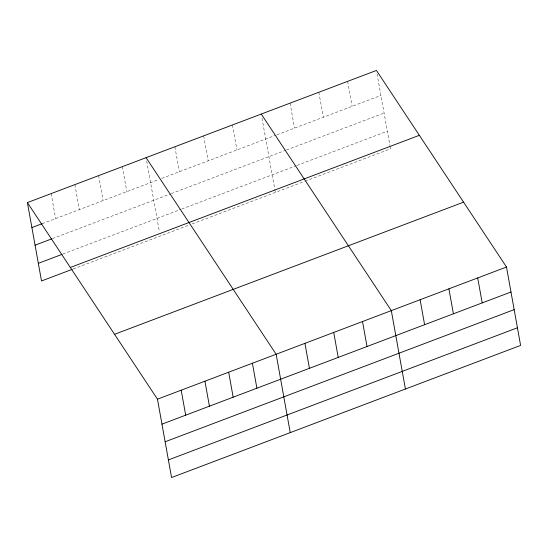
<?xml version="1.0" encoding="UTF-8"?>
<svg xmlns="http://www.w3.org/2000/svg" width="548" height="548" viewBox="0 0 548 548"><rect width="100%" height="100%" fill="white"/><g stroke="black" fill="none" stroke-linecap="round" stroke-linejoin="round"><path stroke-width="0.41" stroke-dasharray="2.74 2.06" d="M42.175 223.673L158.564 179.607M161.763 178.395L276.144 135.089M276.946 134.787L380.929 95.421M52.471 238.599L170.531 193.903M171.332 193.602L285.714 150.289M286.515 149.988L384.1 113.039M62.856 254.066L180.998 209.336M181.799 209.028L296.18 165.722M296.982 165.421L387.368 131.198M73.151 268.993L188.971 225.139M192.17 223.927L304.147 181.532M304.948 181.23L390.532 148.823L390.08 146.302M377.031 73.775L389.929 145.467M347.638 81.344L352.131 106.319M318.84 92.249L323.334 117.224M290.05 103.154L294.543 128.122M261.999 118.217L275.356 192.43M232.455 124.958L236.948 149.933M203.664 135.856L208.158 160.831M174.867 146.761L179.36 171.736M146.672 160.996L159.42 231.845M122.334 166.647L126.828 191.622M98.606 175.634L103.099 200.609M74.871 184.621L79.364 209.596M51.135 193.608L55.629 218.584"/><path stroke-width="0.82" d="M27.4 202.596L376.435 70.445L506.496 267.027L520.6 345.404L171.565 477.555L157.468 399.177L27.4 202.596L41.504 280.973L72.357 269.294M31.894 227.571L42.175 223.673M35.065 245.196L51.676 238.901M38.333 263.348L62.068 254.361M70.322 267.465L419.357 135.315M114.546 334.307L463.574 202.157M157.468 399.177L506.496 267.027M161.961 424.152L510.989 292.002M165.126 441.777L514.161 309.627M168.394 459.93L517.428 327.779M261.252 114.053L391.32 310.634L405.417 389.018M146.069 157.666L276.137 354.248L290.241 432.625M477.705 277.932L482.199 302.9M448.908 288.83L453.401 313.805M420.111 299.735L424.604 324.711M362.523 321.539L367.016 346.514M333.725 332.444L338.219 357.412M304.928 343.343L309.421 368.318M252.402 363.235L256.896 388.203M228.667 372.215L233.16 397.19M204.931 381.203L209.425 406.178M181.196 390.19L185.69 415.165"/></g></svg>
